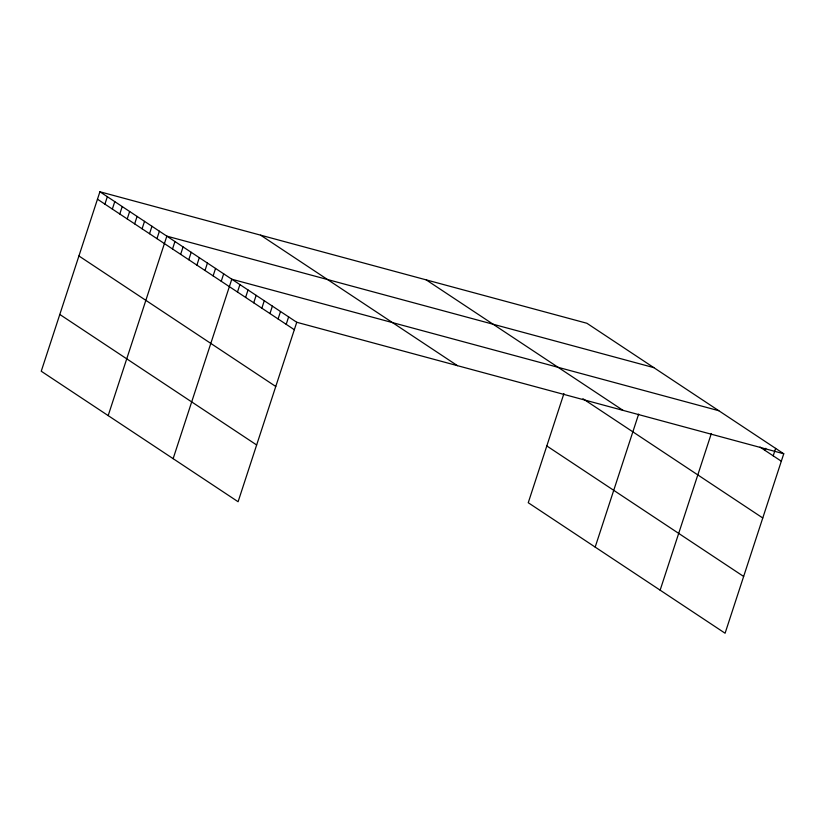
<?xml version="1.0" encoding="UTF-8"?>
<svg xmlns="http://www.w3.org/2000/svg" width="825" height="825" viewBox="0 0 825 825"><rect width="100%" height="100%" fill="white"/><g stroke="black" fill="none" stroke-linecap="round" stroke-linejoin="round"><path stroke-width="1.24" d="M99.907 191.771L41.25 371.229L238.095 501.734L296.752 322.276L99.907 191.771L586.905 323.266L783.75 453.771L725.092 633.229L528.248 502.724L563.929 393.556M104.909 204.136L107.343 196.701M112.344 209.065L114.778 201.63M119.79 213.995L122.213 206.559M127.225 218.924L129.649 211.489M134.661 223.853L137.084 216.418M142.096 228.783L144.519 221.347M149.531 233.712L151.965 226.277M156.967 238.642L159.4 231.217M108.178 415.604L166.836 236.146L653.833 367.63M172.518 248.964L174.952 241.529M180.644 254.347L183.068 246.912M188.76 259.731L191.194 252.295M196.886 265.114L199.31 257.678M205.002 270.497L207.436 263.062M213.118 275.88L215.552 268.445M221.244 281.263L223.668 273.828M173.137 458.669L231.794 279.211L718.792 410.706M237.476 292.029L239.91 284.594M245.602 297.412L248.026 289.977M253.718 302.796L256.152 295.36M261.845 308.179L264.268 300.743M269.961 313.562L272.384 306.127M278.077 318.945L280.51 311.51M286.203 324.328L288.626 316.893M595.176 547.099L638.653 414.098M660.134 590.164L711.336 433.517M765.084 450.44L765.775 448.315M773.2 455.823L775.634 448.387M296.752 322.276L783.75 453.771M760.011 447.078L781.316 461.206M426.195 279.871L623.04 410.376M582.924 398.733L762.764 517.976M260.618 235.166L457.463 365.671M546.81 445.954L743.645 576.458M97.474 199.207L294.319 329.711M78.922 255.967L275.767 386.482M59.802 314.459L256.647 444.974"/></g></svg>
